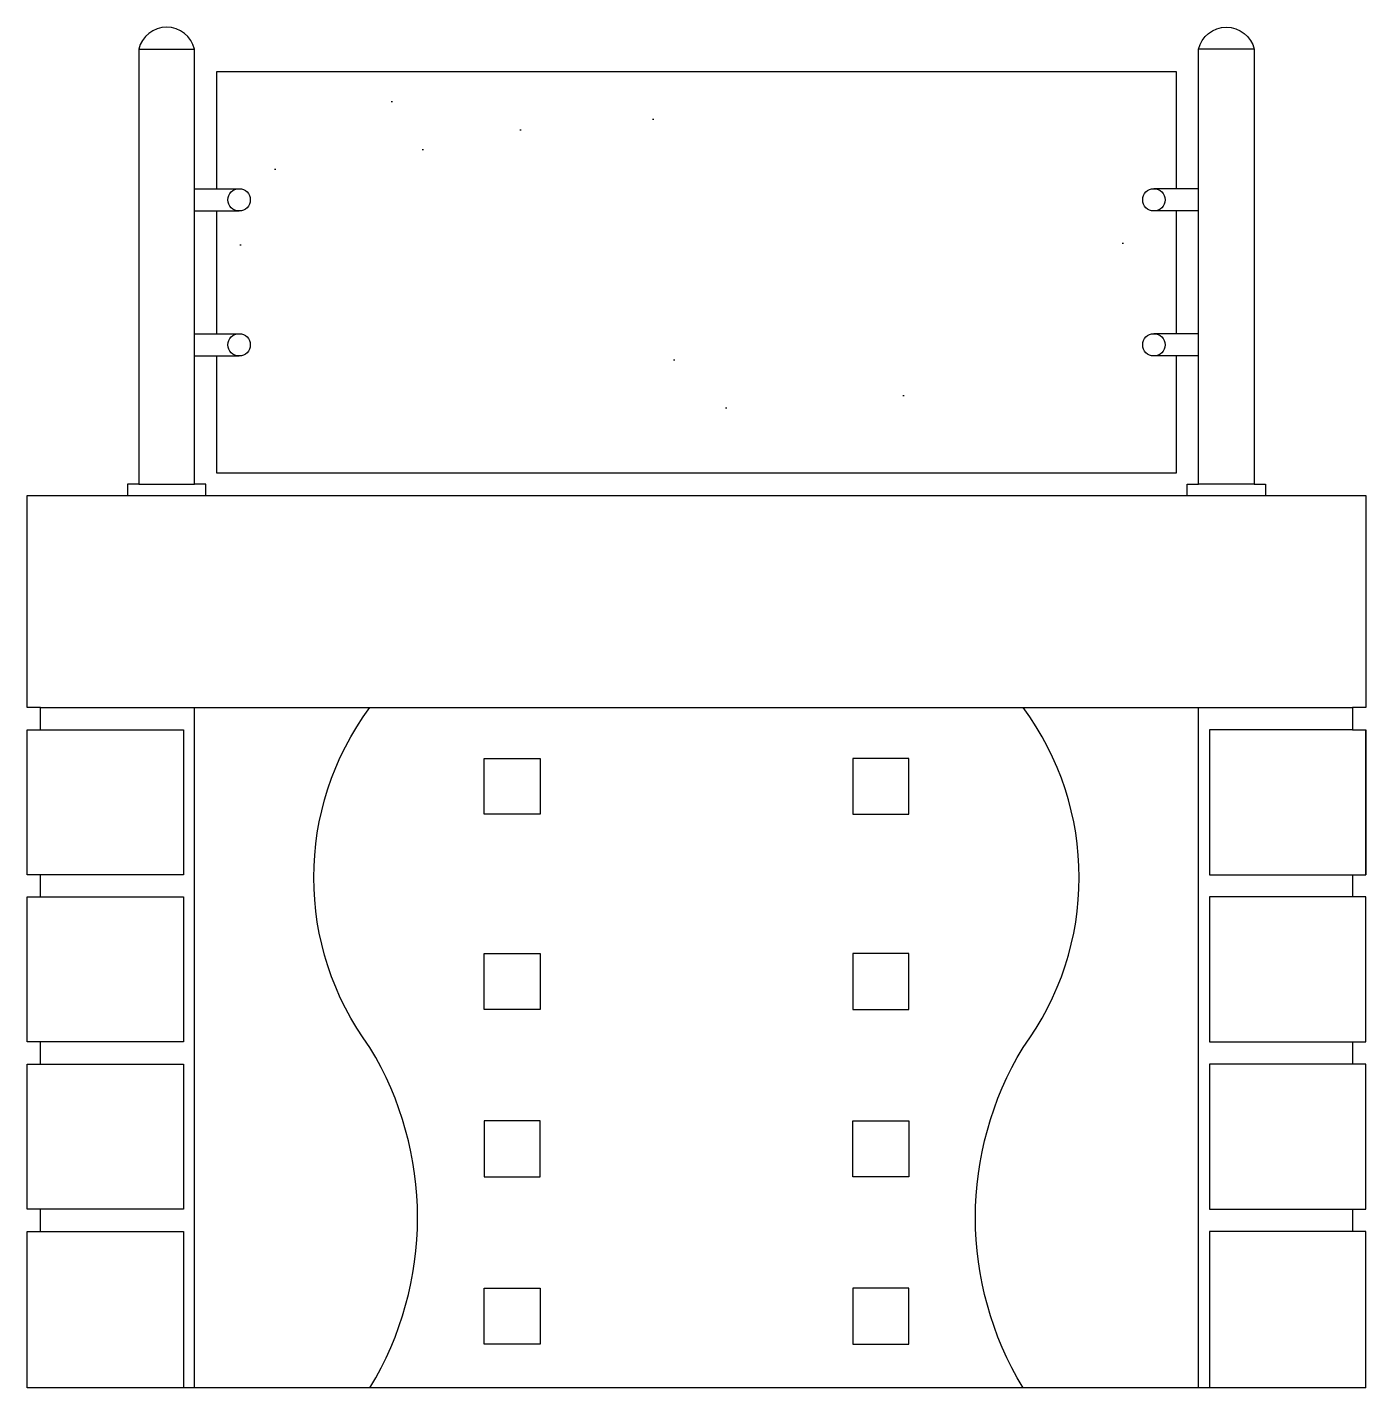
# Model space of a CAD drawing. Header units: metres. Extents: x 2128 to 3328, y 1848 to 3068.
import ezdxf

# ---------------------------------------------------------------- set-up
doc = ezdxf.new("R2010")
doc.units = ezdxf.units.M
for name, color, linetype in [('2', 2, 'Continuous'), ('3', 3, 'Continuous'), ('4', 4, 'Continuous'), ('7', 7, 'Continuous'), ('BH', 3, 'Continuous')]:
    doc.layers.add(name, color=color, linetype=linetype)

msp = doc.modelspace()

# ---------------------------------------------------------------- hatches: boundary and pattern name
at = {"layer": 'BH'}
h = msp.add_hatch(dxfattribs=at)
h.set_pattern_fill('AR-SAND', scale=10)
h.paths.add_polyline_path([(3127.74, 2912.76, -0.41), (3137.74, 2922.76), (3157.74, 2922.76), (3157.74, 3027.76), (2297.74, 3027.76), (2297.74, 2922.76), (2317.74, 2922.76, -0.41), (2327.74, 2912.76, -0.41), (2317.74, 2902.76), (2297.74, 2902.76), (2297.74, 2792.76), (2317.74, 2792.76, -0.41), (2327.74, 2782.76, -0.41), (2317.74, 2772.76), (2297.74, 2772.76), (2297.74, 2667.76), (3157.74, 2667.76), (3157.74, 2772.76), (3137.74, 2772.76, -0.41), (3127.74, 2782.76, -0.41), (3137.74, 2792.76), (3157.74, 2792.76), (3157.74, 2902.76), (3137.74, 2902.76, -0.41)])

# ---------------------------------------------------------------- linework, layer by layer
at = {"layer": '2'}
msp.add_line((3327.74, 1847.76), (2127.74, 1847.76), dxfattribs=at)
at = {"layer": '3'}
for p, q in [((2227.74, 3047.76), (2277.74, 3047.76)), ((3227.74, 3047.76), (3177.74, 3047.76)), ((2227.74, 2657.76), (2277.74, 2657.76)), ((3227.74, 2657.76), (3177.74, 2657.76))]:
    msp.add_line(p, q, dxfattribs=at)
for points in [[(2139.74, 2437.76), (2267.74, 2437.76), (2267.74, 2307.76), (2139.74, 2307.76)], [(3315.74, 2437.76), (3187.74, 2437.76), (3187.74, 2307.76), (3315.74, 2307.76)], [(2139.74, 2287.76), (2267.74, 2287.76), (2267.74, 2157.76), (2139.74, 2157.76)], [(3315.74, 2287.76), (3187.74, 2287.76), (3187.74, 2157.76), (3315.74, 2157.76)], [(2139.74, 2137.76), (2267.74, 2137.76), (2267.74, 2007.76), (2139.74, 2007.76)], [(3315.74, 2137.76), (3187.74, 2137.76), (3187.74, 2007.76), (3315.74, 2007.76)], [(2139.74, 1987.76), (2267.74, 1987.76), (2267.74, 1847.76)], [(3315.74, 1987.76), (3187.74, 1987.76), (3187.74, 1847.76)]]:
    msp.add_lwpolyline(points, dxfattribs=at)
at = {"layer": '4'}
for p, q in [((2127.74, 2647.76), (3327.74, 2647.76)), ((2139.74, 2457.76), (3315.74, 2457.76)), ((3315.74, 2307.76), (3315.74, 2287.76)), ((3315.74, 2307.76), (3327.74, 2307.76)), ((3327.74, 2287.76), (3315.74, 2287.76)), ((3327.74, 2157.76), (3327.74, 2287.76)), ((3315.74, 2157.76), (3315.74, 2137.76)), ((3315.74, 2157.76), (3327.74, 2157.76)), ((3327.74, 2137.76), (3315.74, 2137.76)), ((3327.74, 2007.76), (3327.74, 2137.76)), ((3315.74, 2007.76), (3315.74, 1987.76)), ((3315.74, 2007.76), (3327.74, 2007.76)), ((3327.74, 1987.76), (3315.74, 1987.76)), ((3327.74, 1847.76), (3327.74, 1987.76))]:
    msp.add_line(p, q, dxfattribs=at)
for points in [[(2287.74, 2647.76), (2287.74, 2657.76), (2277.74, 2657.76), (2277.74, 3047.76, 0.79), (2227.74, 3047.76), (2227.74, 2657.76), (2217.74, 2657.76), (2217.74, 2647.76)], [(3167.74, 2647.76), (3167.74, 2657.76), (3177.74, 2657.76), (3177.74, 3047.76, -0.79), (3227.74, 3047.76), (3227.74, 2657.76), (3237.74, 2657.76), (3237.74, 2647.76)], [(2434.98, 1847.76, 0.28), (2434.98, 2152.76, -0.33), (2434.98, 2457.76, -0.33)], [(3020.49, 1847.76, -0.28), (3020.49, 2152.76, 0.33), (3020.49, 2457.76, 0.33)]]:
    msp.add_lwpolyline(points, format="xyb", dxfattribs=at)
for points in [[(2297.74, 2922.76), (2297.74, 3027.76), (3157.74, 3027.76), (3157.74, 2922.76)], [(2297.74, 2792.76), (2297.74, 2902.76)], [(3157.74, 2902.76), (3157.74, 2792.76)], [(3157.74, 2772.76), (3157.74, 2667.76), (2297.74, 2667.76), (2297.74, 2772.76)], [(2127.74, 1847.76), (2127.74, 1987.76), (2139.74, 1987.76), (2139.74, 2007.76), (2127.74, 2007.76), (2127.74, 2137.76), (2139.74, 2137.76), (2139.74, 2157.76), (2127.74, 2157.76), (2127.74, 2287.76), (2139.74, 2287.76), (2139.74, 2307.76), (2127.74, 2307.76), (2127.74, 2437.76), (2139.74, 2437.76), (2139.74, 2457.76), (2127.74, 2457.76), (2127.74, 2647.76)], [(3327.74, 2647.76), (3327.74, 2457.76), (3315.74, 2457.76), (3315.74, 2437.76), (3327.74, 2437.76), (3327.74, 2307.76), (3327.74, 2437.76)]]:
    msp.add_lwpolyline(points, dxfattribs=at)
at = {"layer": '7'}
for p, q in [((2277.74, 2922.76), (2317.74, 2922.76)), ((3177.74, 2922.76), (3137.74, 2922.76)), ((2277.74, 2902.76), (2317.74, 2902.76)), ((3177.74, 2902.76), (3137.74, 2902.76)), ((2277.74, 2792.76), (2317.74, 2792.76)), ((3177.74, 2792.76), (3137.74, 2792.76)), ((2277.74, 2772.76), (2317.74, 2772.76)), ((3177.74, 2772.76), (3137.74, 2772.76)), ((2277.74, 1847.76), (2277.74, 2457.76)), ((3177.74, 1847.76), (3177.74, 2457.76))]:
    msp.add_line(p, q, dxfattribs=at)
for points in [[(2537.51, 2412), (2587.51, 2412), (2587.51, 2362), (2537.51, 2362)], [(2917.97, 2412), (2867.97, 2412), (2867.97, 2362), (2917.97, 2362)], [(2537.51, 2237), (2587.51, 2237), (2587.51, 2187), (2537.51, 2187)], [(2917.97, 2237), (2867.97, 2237), (2867.97, 2187), (2917.97, 2187)], [(2537.51, 2037), (2587.51, 2037), (2587.51, 2087), (2537.51, 2087)], [(2917.97, 2037), (2867.97, 2037), (2867.97, 2087), (2917.97, 2087)], [(2537.51, 1937), (2587.51, 1937), (2587.51, 1887), (2537.51, 1887)], [(2917.97, 1937), (2867.97, 1937), (2867.97, 1887), (2917.97, 1887)]]:
    msp.add_lwpolyline(points, close=True, dxfattribs=at)
for centre in [(2317.74, 2912.76), (3137.74, 2912.76), (2317.74, 2782.76), (3137.74, 2782.76)]:
    msp.add_circle(centre, 10, dxfattribs=at)

doc.saveas('drawing.dxf')
